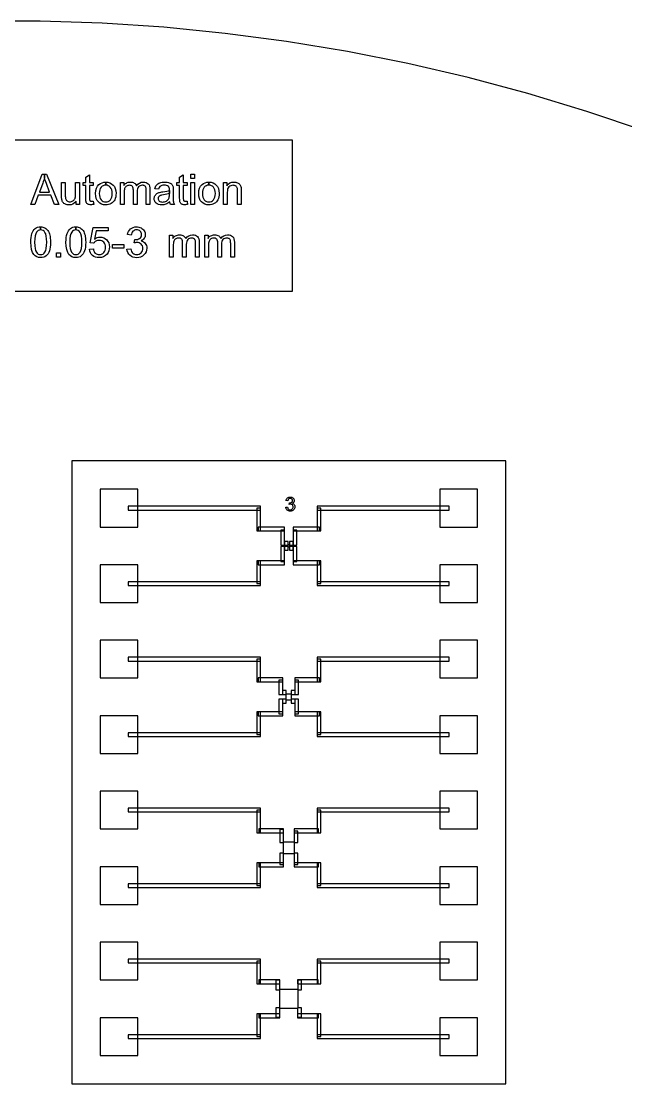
# Model space of a CAD drawing. Extents: x -50500 to 50500, y -50600 to 50400.
# Drawn here: x 314 to 16325, y 21750 to 49900 of the extents above; entities that cross this region are included whole.
import ezdxf

# ---------------------------------------------------------------- set-up
doc = ezdxf.new("R2010")
doc.units = 0
for name, color, linetype in [('Alignment_Marks', 4, 'CONTINUOUS'), ('Channels', 5, 'CONTINUOUS'), ('Contacts', 6, 'CONTINUOUS'), ('Sample_Outlines', 3, 'CONTINUOUS'), ('Wafer_Outline', 2, 'CONTINUOUS')]:
    doc.layers.add(name, color=color, linetype=linetype)

# ---------------------------------------------------------------- blocks, each defined once
blk = doc.blocks.new('WAFER')
at = {"layer": 'Wafer_Outline', "linetype": 'CONTINUOUS'}
blk.add_lwpolyline([(16846.748, 47083.506), (15297.199, 47609.507), (13731.269, 48084.527), (12150.636, 48508.056), (10556.991, 48879.642), (8952.041, 49198.886), (7337.506, 49465.447), (5715.113, 49679.039), (4086.601, 49839.434), (2453.712, 49946.459), (818.196, 50000), (-818.196, 50000), (-2453.712, 49946.459), (-4086.601, 49839.434), (-5715.113, 49679.039), (-7337.506, 49465.447), (-8952.041, 49198.886), (-10556.991, 48879.642), (-12150.636, 48508.056), (-13731.269, 48084.527), (-15297.199, 47609.507), (-16846.748, 47083.506)], dxfattribs=at)

msp = doc.modelspace()

# ---------------------------------------------------------------- linework, layer by layer
at = {"layer": 'Alignment_Marks', "linetype": 'CONTINUOUS'}
for points in [[(926, 45762.85), (926, 45846.85), (985.2, 45846.85), (1313.2, 45046.85), (1192.4, 45046.85), (1098.8, 45289.25), (764.4, 45289.25), (676.4, 45046.85), (564.4, 45046.85), (871.6, 45846.85), (926, 45846.85), (926, 45762.85), (917.2, 45724.45), (907.6, 45686.05), (896.4, 45647.65), (882.8, 45610.05), (794.8, 45375.65), (1066, 45375.65), (982.8, 45597.25), (964.4, 45645.25), (949.2, 45688.45), (936.4, 45727.65), (926, 45762.85)], [(1764.4, 45046.85), (1764.4, 45131.65), (1727.6, 45089.25), (1684.4, 45058.05), (1635.6, 45039.65), (1581.2, 45034.05), (1555.6, 45034.85), (1531.6, 45038.85), (1506.8, 45044.45), (1485.2, 45053.25), (1464.4, 45063.65), (1446, 45074.85), (1430.8, 45088.45), (1418.8, 45102.85), (1408.4, 45118.05), (1400.4, 45135.65), (1394, 45154.85), (1388.4, 45175.65), (1386, 45191.65), (1383.6, 45212.45), (1382.8, 45238.05), (1382.8, 45267.65), (1382.8, 45626.05), (1481.2, 45626.05), (1481.2, 45305.25), (1481.2, 45269.25), (1482, 45240.45), (1484.4, 45218.05), (1486.8, 45201.25), (1492.4, 45182.85), (1501.2, 45166.05), (1512.4, 45152.45), (1526, 45140.45), (1542, 45130.05), (1559.6, 45123.65), (1579.6, 45119.65), (1600.4, 45118.05), (1622, 45119.65), (1642.8, 45123.65), (1663.6, 45130.85), (1683.6, 45140.45), (1701.2, 45152.45), (1716.4, 45167.65), (1728.4, 45183.65), (1738, 45202.05), (1745.2, 45224.45), (1750, 45250.05), (1753.2, 45281.25), (1754, 45315.65), (1754, 45626.05), (1852.4, 45626.05), (1852.4, 45046.85), (1764.4, 45046.85)], [(2221.2, 45134.85), (2234.8, 45047.65), (2214.8, 45044.45), (2195.6, 45041.25), (2178, 45039.65), (2161.2, 45038.85), (2135.6, 45039.65), (2113.2, 45042.85), (2094, 45048.45), (2078, 45056.45), (2064.4, 45065.25), (2053.2, 45074.85), (2043.6, 45086.85), (2036.4, 45100.45), (2030.8, 45118.05), (2027.6, 45142.85), (2025.2, 45175.65), (2024.4, 45216.45), (2024.4, 45550.05), (1952.4, 45550.05), (1952.4, 45626.05), (2024.4, 45626.05), (2024.4, 45770.05), (2122, 45828.45), (2122, 45626.05), (2221.2, 45626.05), (2221.2, 45550.05), (2122, 45550.05), (2122, 45210.85), (2122, 45191.65), (2123.6, 45176.45), (2125.2, 45164.45), (2126.8, 45157.25), (2130, 45150.85), (2134, 45146.05), (2138.8, 45142.05), (2144.4, 45138.05), (2150.8, 45134.85), (2158, 45132.45), (2167.6, 45130.85), (2178, 45130.85), (2186.8, 45130.85), (2196.4, 45131.65), (2207.6, 45132.45), (2221.2, 45134.85)], [(2552.4, 45558.05), (2552.4, 45639.65), (2609.2, 45634.85), (2661.2, 45619.65), (2706.8, 45595.65), (2747.6, 45561.25), (2780.4, 45518.05), (2804.4, 45467.65), (2818.8, 45410.05), (2823.6, 45344.45), (2821.2, 45291.65), (2814.8, 45244.45), (2804.4, 45203.65), (2789.2, 45168.45), (2770.8, 45138.05), (2748.4, 45111.65), (2722, 45088.45), (2691.6, 45069.25), (2658.8, 45053.25), (2624.4, 45042.85), (2589.2, 45035.65), (2552.4, 45034.05), (2494, 45038.05), (2442, 45053.25), (2395.6, 45077.25), (2355.6, 45111.65), (2322.8, 45154.85), (2298.8, 45206.85), (2285.2, 45267.65), (2280.4, 45336.45), (2286, 45411.65), (2302.8, 45476.45), (2330.8, 45530.85), (2370, 45574.85), (2409.2, 45602.85), (2453.2, 45622.85), (2500.4, 45634.85), (2552.4, 45639.65), (2552.4, 45558.05), (2516.4, 45554.05), (2484.4, 45543.65), (2455.6, 45526.85), (2430, 45502.85), (2408.4, 45471.65), (2393.2, 45434.05), (2384.4, 45388.45), (2381.2, 45336.45), (2384.4, 45284.45), (2393.2, 45238.85), (2408.4, 45200.45), (2430, 45169.25), (2455.6, 45145.25), (2484.4, 45128.45), (2516.4, 45118.05), (2552.4, 45114.85), (2586.8, 45118.05), (2618.8, 45128.45), (2647.6, 45145.25), (2674, 45170.05), (2694.8, 45201.25), (2710, 45239.65), (2718.8, 45286.05), (2722.8, 45339.65), (2718.8, 45390.05), (2710, 45434.05), (2694.8, 45471.65), (2673.2, 45502.85), (2646.8, 45526.85), (2618.8, 45543.65), (2586.8, 45554.05), (2552.4, 45558.05)], [(2938.8, 45046.85), (2938.8, 45626.05), (3026.8, 45626.05), (3026.8, 45545.25), (3041.2, 45565.25), (3058, 45583.65), (3077.2, 45598.85), (3098.8, 45613.25), (3122, 45624.45), (3146.8, 45633.25), (3174, 45638.05), (3202, 45639.65), (3232.4, 45637.25), (3260.4, 45632.45), (3285.2, 45624.45), (3307.6, 45612.45), (3326.8, 45598.05), (3342, 45580.45), (3355.6, 45560.45), (3366, 45538.05), (3402.8, 45582.05), (3445.2, 45614.05), (3491.6, 45633.25), (3545.2, 45639.65), (3585.2, 45636.45), (3620.4, 45627.65), (3651.6, 45612.45), (3677.2, 45591.65), (3698, 45564.45), (3711.6, 45530.85), (3720.4, 45490.85), (3723.6, 45444.45), (3723.6, 45046.85), (3626, 45046.85), (3626, 45411.65), (3625.2, 45438.85), (3623.6, 45462.05), (3620.4, 45481.25), (3616.4, 45496.45), (3610, 45508.45), (3602.8, 45519.65), (3593.2, 45530.05), (3582, 45538.85), (3569.2, 45545.25), (3554.8, 45550.05), (3539.6, 45553.25), (3522.8, 45554.05), (3493.2, 45551.65), (3466.8, 45543.65), (3442.8, 45530.85), (3421.2, 45513.25), (3403.6, 45490.05), (3390.8, 45460.45), (3383.6, 45425.25), (3381.2, 45383.65), (3381.2, 45046.85), (3282.8, 45046.85), (3282.8, 45423.65), (3281.2, 45454.05), (3277.2, 45480.45), (3269.2, 45502.85), (3258.8, 45521.25), (3244.4, 45535.65), (3227.6, 45546.05), (3205.2, 45552.45), (3180.4, 45554.05), (3159.6, 45552.45), (3139.6, 45549.25), (3121.2, 45542.05), (3103.6, 45532.45), (3086.8, 45519.65), (3073.2, 45505.25), (3061.2, 45488.45), (3052.4, 45468.45), (3045.2, 45445.25), (3040.4, 45417.25), (3037.2, 45384.45), (3036.4, 45347.65), (3036.4, 45046.85), (2938.8, 45046.85)], [(4044.4, 45634.05), (4078, 45638.05), (4114.8, 45639.65), (4149.2, 45638.05), (4182, 45634.85), (4210, 45630.05), (4234.8, 45622.05), (4256.4, 45612.45), (4274.8, 45602.05), (4290.8, 45590.05), (4303.6, 45578.05), (4313.2, 45563.65), (4322, 45547.65), (4328.4, 45530.05), (4334, 45510.85), (4335.6, 45495.65), (4337.2, 45475.65), (4338, 45450.85), (4338.8, 45420.45), (4338.8, 45227.65), (4339.6, 45178.05), (4342, 45140.45), (4345.2, 45116.45), (4348.4, 45098.05), (4354, 45080.45), (4361.2, 45062.85), (4370, 45046.85), (4267.6, 45046.85), (4260.4, 45062.85), (4254.8, 45079.65), (4250.8, 45098.05), (4247.6, 45118.05), (4220.4, 45096.45), (4194, 45078.85), (4167.6, 45063.65), (4142, 45053.25), (4116.4, 45044.45), (4090, 45038.05), (4062.8, 45034.85), (4034, 45034.05), (3989.2, 45036.45), (3950, 45045.25), (3915.6, 45059.65), (3887.6, 45080.45), (3864.4, 45104.45), (3848.4, 45133.25), (3838.8, 45164.45), (3836.4, 45199.65), (3837.2, 45220.45), (3840.4, 45239.65), (3846.8, 45258.85), (3855.6, 45277.25), (3866, 45293.25), (3878, 45308.45), (3890.8, 45322.05), (3906, 45334.05), (3922, 45343.65), (3939.6, 45352.45), (3957.2, 45359.65), (3977.2, 45366.05), (4013.2, 45373.25), (4036.4, 45377.25), (4064.4, 45380.45), (4119.6, 45387.65), (4167.6, 45396.45), (4207.6, 45404.45), (4239.6, 45414.85), (4239.6, 45338.05), (4209.2, 45326.85), (4172.4, 45317.25), (4128.4, 45308.45), (4078.8, 45300.45), (4027.6, 45291.65), (4008.4, 45286.05), (3993.2, 45281.25), (3981.2, 45274.05), (3970.8, 45267.65), (3962, 45258.85), (3954.8, 45248.45), (3948.4, 45238.05), (3944.4, 45226.05), (3941.2, 45214.05), (3941.2, 45202.05), (3942.8, 45183.65), (3948.4, 45166.05), (3957.2, 45150.85), (3970.8, 45137.25), (3986.8, 45125.25), (4006.8, 45117.25), (4030.8, 45112.45), (4058, 45110.85), (4085.2, 45111.65), (4111.6, 45116.45), (4135.6, 45124.45), (4158.8, 45135.65), (4178.8, 45149.25), (4197.2, 45164.45), (4211.6, 45182.85), (4223.6, 45203.65), (4230, 45222.05), (4234.8, 45244.45), (4238.8, 45270.85), (4239.6, 45302.05), (4239.6, 45338.05), (4239.6, 45414.85), (4239.6, 45436.45), (4240.4, 45440.45), (4238, 45467.65), (4233.2, 45490.85), (4224.4, 45510.05), (4212.4, 45525.25), (4190.8, 45538.85), (4165.2, 45549.25), (4134.8, 45555.65), (4100.4, 45558.05), (4067.6, 45556.45), (4039.6, 45551.65), (4016.4, 45543.65), (3998, 45533.25), (3982, 45518.85), (3969.2, 45499.65), (3958, 45476.45), (3949.2, 45447.65), (3853.2, 45461.25), (3860.4, 45490.05), (3870, 45516.45), (3882, 45539.65), (3896.4, 45560.45), (3912.4, 45578.05), (3933.2, 45593.25), (3956.4, 45607.65), (3982.8, 45618.85), (4012.4, 45627.65), (4044.4, 45634.05)], [(4705.2, 45134.85), (4719.6, 45047.65), (4699.6, 45044.45), (4680.4, 45041.25), (4662.8, 45039.65), (4645.2, 45038.85), (4619.6, 45039.65), (4598, 45042.85), (4578.8, 45048.45), (4562.8, 45056.45), (4549.2, 45065.25), (4537.2, 45074.85), (4528.4, 45086.85), (4521.2, 45100.45), (4515.6, 45118.05), (4511.6, 45142.85), (4510, 45175.65), (4509.2, 45216.45), (4509.2, 45550.05), (4437.2, 45550.05), (4437.2, 45626.05), (4509.2, 45626.05), (4509.2, 45770.05), (4606.8, 45828.45), (4606.8, 45626.05), (4705.2, 45626.05), (4705.2, 45550.05), (4606.8, 45550.05), (4606.8, 45210.85), (4606.8, 45191.65), (4607.6, 45176.45), (4609.2, 45164.45), (4611.6, 45157.25), (4614.8, 45150.85), (4618, 45146.05), (4622.8, 45142.05), (4628.4, 45138.05), (4634.8, 45134.85), (4642.8, 45132.45), (4652.4, 45130.85), (4662.8, 45130.85), (4670.8, 45130.85), (4681.2, 45131.65), (4692.4, 45132.45), (4705.2, 45134.85)], [(4802, 45734.05), (4802, 45846.85), (4900.4, 45846.85), (4900.4, 45734.05), (4802, 45734.05)], [(4802, 45046.85), (4802, 45626.05), (4900.4, 45626.05), (4900.4, 45046.85), (4802, 45046.85)], [(5285.2, 45558.05), (5285.2, 45639.65), (5342, 45634.85), (5394, 45619.65), (5439.6, 45595.65), (5480.4, 45561.25), (5513.2, 45518.05), (5537.2, 45467.65), (5551.6, 45410.05), (5556.4, 45344.45), (5554, 45291.65), (5547.6, 45244.45), (5537.2, 45203.65), (5522.8, 45168.45), (5503.6, 45138.05), (5481.2, 45111.65), (5454.8, 45088.45), (5424.4, 45069.25), (5392.4, 45053.25), (5358, 45042.85), (5322, 45035.65), (5285.2, 45034.05), (5226.8, 45038.05), (5174.8, 45053.25), (5128.4, 45077.25), (5088.4, 45111.65), (5055.6, 45154.85), (5031.6, 45206.85), (5018, 45267.65), (5013.2, 45336.45), (5018.8, 45411.65), (5035.6, 45476.45), (5063.6, 45530.85), (5102.8, 45574.85), (5142, 45602.85), (5186, 45622.85), (5233.2, 45634.85), (5285.2, 45639.65), (5285.2, 45558.05), (5250, 45554.05), (5217.2, 45543.65), (5188.4, 45526.85), (5162.8, 45502.85), (5141.2, 45471.65), (5126, 45434.05), (5117.2, 45388.45), (5114, 45336.45), (5117.2, 45284.45), (5126, 45238.85), (5141.2, 45200.45), (5162.8, 45169.25), (5188.4, 45145.25), (5217.2, 45128.45), (5250, 45118.05), (5285.2, 45114.85), (5320.4, 45118.05), (5351.6, 45128.45), (5380.4, 45145.25), (5406.8, 45170.05), (5427.6, 45201.25), (5442.8, 45239.65), (5452.4, 45286.05), (5455.6, 45339.65), (5452.4, 45390.05), (5442.8, 45434.05), (5427.6, 45471.65), (5406, 45502.85), (5380.4, 45526.85), (5351.6, 45543.65), (5319.6, 45554.05), (5285.2, 45558.05)], [(5671.6, 45046.85), (5671.6, 45626.05), (5759.6, 45626.05), (5759.6, 45543.65), (5795.6, 45585.25), (5838, 45615.65), (5887.6, 45633.25), (5944.4, 45639.65), (5970, 45638.05), (5994.8, 45634.85), (6018, 45628.45), (6040.4, 45620.45), (6060.4, 45610.05), (6078.8, 45598.85), (6094, 45585.25), (6106, 45571.65), (6116.4, 45554.85), (6125.2, 45537.25), (6131.6, 45518.85), (6137.2, 45498.85), (6138.8, 45482.05), (6140.4, 45461.25), (6142, 45434.05), (6142, 45402.85), (6142, 45046.85), (6044.4, 45046.85), (6044.4, 45399.65), (6042.8, 45426.85), (6041.2, 45451.65), (6038, 45471.65), (6032.4, 45489.25), (6026, 45502.85), (6016.4, 45515.65), (6005.2, 45526.85), (5991.6, 45536.45), (5976.4, 45543.65), (5960.4, 45549.25), (5942, 45552.45), (5923.6, 45554.05), (5893.2, 45551.65), (5864.4, 45543.65), (5838.8, 45531.65), (5814.8, 45514.85), (5794.8, 45490.05), (5780.4, 45456.45), (5772.4, 45414.05), (5770, 45363.65), (5770, 45046.85), (5671.6, 45046.85)], [(826.8, 44453.2), (827.6, 44453.2), (858.8, 44451.6), (887.6, 44446.8), (915.6, 44438.8), (941.2, 44426.8), (963.6, 44412.4), (985.2, 44395.6), (1004.4, 44375.6), (1021.2, 44352.4), (1035.6, 44326.8), (1049.2, 44298), (1060.4, 44266.8), (1070.8, 44233.2), (1078.8, 44194.8), (1083.6, 44150.8), (1086.8, 44100.4), (1088.4, 44044.4), (1086.8, 43977.2), (1081.2, 43917.2), (1072.4, 43863.6), (1059.6, 43817.2), (1043.6, 43776.4), (1023.6, 43740.4), (999.6, 43709.2), (973.2, 43683.6), (942.8, 43662.8), (908.4, 43647.6), (870, 43638.8), (827.6, 43636.4), (773.2, 43641.2), (724.4, 43657.2), (682, 43682.8), (646, 43719.6), (611.6, 43776.4), (586.8, 43850), (572.4, 43939.6), (566.8, 44044.4), (568.4, 44111.6), (574, 44172.4), (582.8, 44226), (596.4, 44272.4), (612.4, 44313.2), (632.4, 44349.2), (655.6, 44380.4), (682.8, 44406), (713.2, 44426.8), (747.6, 44441.2), (786, 44450), (826.8, 44453.2), (826.8, 44371.6), (794.8, 44368.4), (766, 44357.2), (740.4, 44339.6), (718.8, 44314.8), (696.4, 44270), (680.4, 44210.8), (670.8, 44134.8), (668.4, 44044.4), (670.8, 43954), (679.6, 43880.4), (694, 43822.8), (714, 43782), (738, 43753.2), (765.2, 43733.2), (795.6, 43721.2), (827.6, 43717.2), (860.4, 43721.2), (890, 43733.2), (917.2, 43754), (941.2, 43782.8), (962, 43823.6), (975.6, 43881.2), (984.4, 43954.8), (987.6, 44044.4), (984.4, 44134.8), (975.6, 44208.4), (962, 44266), (941.2, 44306.8), (917.2, 44335.6), (890, 44355.6), (859.6, 44367.6), (826.8, 44371.6), (826.8, 44453.2)], [(1758.8, 44453.2), (1760.4, 44453.2), (1790.8, 44451.6), (1820.4, 44446.8), (1847.6, 44438.8), (1873.2, 44426.8), (1895.6, 44412.4), (1917.2, 44395.6), (1936.4, 44375.6), (1953.2, 44352.4), (1967.6, 44326.8), (1981.2, 44298), (1992.4, 44266.8), (2002.8, 44233.2), (2010.8, 44194.8), (2015.6, 44150.8), (2019.6, 44100.4), (2021.2, 44044.4), (2018.8, 43977.2), (2013.2, 43917.2), (2004.4, 43863.6), (1991.6, 43817.2), (1975.6, 43776.4), (1955.6, 43740.4), (1931.6, 43709.2), (1905.2, 43683.6), (1874.8, 43662.8), (1840.4, 43647.6), (1802, 43638.8), (1760.4, 43636.4), (1705.2, 43641.2), (1656.4, 43657.2), (1614, 43682.8), (1578, 43719.6), (1543.6, 43776.4), (1518.8, 43850), (1504.4, 43939.6), (1498.8, 44044.4), (1501.2, 44111.6), (1506, 44172.4), (1514.8, 44226), (1528.4, 44272.4), (1544.4, 44313.2), (1564.4, 44349.2), (1587.6, 44380.4), (1614.8, 44406), (1645.2, 44426.8), (1679.6, 44441.2), (1718, 44450), (1758.8, 44453.2), (1758.8, 44371.6), (1726.8, 44368.4), (1698, 44357.2), (1672.4, 44339.6), (1650.8, 44314.8), (1628.4, 44270), (1612.4, 44210.8), (1602.8, 44134.8), (1600.4, 44044.4), (1602.8, 43954), (1611.6, 43880.4), (1626, 43822.8), (1646, 43782), (1670, 43753.2), (1697.2, 43733.2), (1727.6, 43721.2), (1760.4, 43717.2), (1792.4, 43721.2), (1822, 43733.2), (1849.2, 43754), (1873.2, 43782.8), (1894, 43823.6), (1907.6, 43881.2), (1916.4, 43954.8), (1919.6, 44044.4), (1916.4, 44134.8), (1907.6, 44208.4), (1894, 44266), (1873.2, 44306.8), (1849.2, 44335.6), (1822, 44355.6), (1791.6, 44367.6), (1758.8, 44371.6), (1758.8, 44453.2)], [(2120.4, 43859.6), (2223.6, 43868.4), (2230.8, 43833.2), (2242.8, 43802), (2258, 43776.4), (2276.4, 43754.8), (2298.8, 43738), (2322.8, 43726), (2349.2, 43719.6), (2378, 43717.2), (2411.6, 43720.4), (2443.6, 43730), (2471.6, 43746.8), (2498, 43770.8), (2518.8, 43799.6), (2534, 43833.2), (2543.6, 43870.8), (2546.8, 43912.4), (2543.6, 43951.6), (2534.8, 43987.6), (2520.4, 44018), (2499.6, 44045.2), (2474, 44066), (2445.2, 44081.2), (2412.4, 44090), (2376.4, 44094), (2352.4, 44092.4), (2330.8, 44088.4), (2310, 44081.2), (2290.8, 44071.6), (2271.6, 44060.4), (2256.4, 44047.6), (2242, 44032.4), (2230.8, 44016.4), (2138, 44028.4), (2215.6, 44438.8), (2613.2, 44438.8), (2613.2, 44345.2), (2294, 44345.2), (2250.8, 44130), (2286.8, 44152.4), (2325.2, 44167.6), (2362.8, 44177.2), (2402, 44180.4), (2452.4, 44175.6), (2498.8, 44162), (2541.2, 44139.6), (2578.8, 44107.6), (2610, 44068.4), (2633.2, 44025.2), (2646, 43975.6), (2650.8, 43921.2), (2646.8, 43868.4), (2635.6, 43819.6), (2614.8, 43774.8), (2587.6, 43733.2), (2546, 43690.8), (2496.4, 43660.4), (2440.4, 43642), (2378, 43636.4), (2325.2, 43640.4), (2278.8, 43651.6), (2236.4, 43670.8), (2199.6, 43697.2), (2168.4, 43730), (2145.2, 43768.4), (2129.2, 43811.6), (2120.4, 43859.6)], [(3114.8, 43861.2), (3213.2, 43874), (3222.8, 43834.8), (3235.6, 43802), (3251.6, 43774.8), (3270.8, 43754), (3291.6, 43737.2), (3315.6, 43726), (3341.2, 43719.6), (3370, 43717.2), (3402.8, 43719.6), (3434, 43729.2), (3461.2, 43743.6), (3486.8, 43765.2), (3507.6, 43790), (3522.8, 43818.8), (3531.6, 43850), (3534.8, 43884.4), (3531.6, 43916.4), (3522.8, 43946), (3509.2, 43971.6), (3490.8, 43995.6), (3466.8, 44014.8), (3440.4, 44028.4), (3410, 44036.4), (3378, 44039.6), (3362.8, 44038.8), (3346, 44037.2), (3328.4, 44033.2), (3308.4, 44028.4), (3319.6, 44114.8), (3323.6, 44114), (3328.4, 44114), (3332.4, 44114), (3335.6, 44114), (3366, 44115.6), (3394.8, 44122), (3422, 44131.6), (3448.4, 44146.8), (3470, 44165.2), (3486, 44188.4), (3495.6, 44215.6), (3498.8, 44247.6), (3495.6, 44273.2), (3489.2, 44296.4), (3478, 44318), (3462, 44337.2), (3442.8, 44352.4), (3420.4, 44363.6), (3394.8, 44370), (3367.6, 44372.4), (3339.6, 44370), (3314.8, 44363.6), (3292.4, 44351.6), (3272.4, 44336.4), (3254.8, 44315.6), (3240.4, 44291.6), (3230, 44262), (3222.8, 44228.4), (3125.2, 44246), (3136.4, 44292.4), (3154, 44333.2), (3177.2, 44368.4), (3206.8, 44398.8), (3240.4, 44422), (3278, 44439.6), (3319.6, 44449.2), (3365.2, 44453.2), (3397.2, 44450.8), (3428.4, 44446), (3458, 44437.2), (3486, 44425.2), (3511.6, 44410), (3534.8, 44391.6), (3554, 44371.6), (3570, 44348.4), (3582.8, 44323.6), (3591.6, 44298), (3597.2, 44272.4), (3599.6, 44245.2), (3597.2, 44219.6), (3592.4, 44195.6), (3583.6, 44172.4), (3571.6, 44150.8), (3555.6, 44130.8), (3537.2, 44112.4), (3514.8, 44097.2), (3489.2, 44083.6), (3522.8, 44072.4), (3552.4, 44058), (3578, 44038.8), (3599.6, 44014.8), (3616.4, 43987.6), (3629.2, 43957.2), (3636.4, 43923.6), (3638.8, 43886), (3634, 43835.6), (3619.6, 43789.2), (3595.6, 43746.8), (3562.8, 43708.4), (3521.2, 43676.4), (3475.6, 43654), (3425.2, 43640.4), (3369.2, 43635.6), (3318.8, 43639.6), (3272.4, 43650.8), (3231.6, 43670.8), (3194, 43698.8), (3162.8, 43731.6), (3139.6, 43770.8), (3122.8, 43813.2), (3114.8, 43861.2)], [(4243.6, 43650), (4243.6, 44229.2), (4330.8, 44229.2), (4330.8, 44148.4), (4346, 44168.4), (4362.8, 44186.8), (4382, 44202), (4403.6, 44216.4), (4426.8, 44227.6), (4451.6, 44236.4), (4478.8, 44241.2), (4506.8, 44242.8), (4537.2, 44240.4), (4565.2, 44235.6), (4590, 44227.6), (4612.4, 44215.6), (4631.6, 44201.2), (4646.8, 44183.6), (4660.4, 44163.6), (4670.8, 44141.2), (4706.8, 44185.2), (4750, 44217.2), (4796.4, 44236.4), (4849.2, 44242.8), (4890, 44239.6), (4925.2, 44230.8), (4955.6, 44215.6), (4982, 44194.8), (5002, 44167.6), (5016.4, 44134), (5025.2, 44094), (5028.4, 44047.6), (5028.4, 43650), (4930.8, 43650), (4930.8, 44014.8), (4930, 44042), (4928.4, 44065.2), (4925.2, 44084.4), (4921.2, 44099.6), (4914.8, 44111.6), (4907.6, 44122.8), (4898, 44133.2), (4886.8, 44142), (4873.2, 44148.4), (4859.6, 44153.2), (4844.4, 44156.4), (4827.6, 44157.2), (4798, 44154.8), (4771.6, 44146.8), (4747.6, 44134), (4726, 44116.4), (4708.4, 44093.2), (4695.6, 44063.6), (4688.4, 44028.4), (4686, 43986.8), (4686, 43650), (4587.6, 43650), (4587.6, 44026.8), (4586, 44057.2), (4582, 44083.6), (4574, 44106), (4563.6, 44124.4), (4549.2, 44138.8), (4531.6, 44149.2), (4510, 44155.6), (4485.2, 44157.2), (4464.4, 44155.6), (4444.4, 44152.4), (4426, 44145.2), (4408.4, 44135.6), (4391.6, 44122.8), (4377.2, 44108.4), (4366, 44091.6), (4357.2, 44071.6), (4350, 44048.4), (4345.2, 44020.4), (4342, 43987.6), (4341.2, 43950.8), (4341.2, 43650), (4243.6, 43650)], [(5174, 43650), (5174, 44229.2), (5262, 44229.2), (5262, 44148.4), (5277.2, 44168.4), (5294, 44186.8), (5313.2, 44202), (5334.8, 44216.4), (5358, 44227.6), (5382.8, 44236.4), (5409.2, 44241.2), (5438, 44242.8), (5468.4, 44240.4), (5496.4, 44235.6), (5520.4, 44227.6), (5542.8, 44215.6), (5562, 44201.2), (5578, 44183.6), (5590.8, 44163.6), (5601.2, 44141.2), (5638, 44185.2), (5680.4, 44217.2), (5727.6, 44236.4), (5780.4, 44242.8), (5821.2, 44239.6), (5856.4, 44230.8), (5886.8, 44215.6), (5913.2, 44194.8), (5933.2, 44167.6), (5947.6, 44134), (5956.4, 44094), (5959.6, 44047.6), (5959.6, 43650), (5862, 43650), (5862, 44014.8), (5860.4, 44042), (5858.8, 44065.2), (5855.6, 44084.4), (5852.4, 44099.6), (5846, 44111.6), (5838, 44122.8), (5829.2, 44133.2), (5818, 44142), (5804.4, 44148.4), (5790, 44153.2), (5774.8, 44156.4), (5758.8, 44157.2), (5729.2, 44154.8), (5702.8, 44146.8), (5678.8, 44134), (5657.2, 44116.4), (5638.8, 44093.2), (5626.8, 44063.6), (5618.8, 44028.4), (5617.2, 43986.8), (5617.2, 43650), (5518.8, 43650), (5518.8, 44026.8), (5517.2, 44057.2), (5512.4, 44083.6), (5505.2, 44106), (5494.8, 44124.4), (5480.4, 44138.8), (5462.8, 44149.2), (5441.2, 44155.6), (5416.4, 44157.2), (5395.6, 44155.6), (5375.6, 44152.4), (5357.2, 44145.2), (5338.8, 44135.6), (5322.8, 44122.8), (5308.4, 44108.4), (5297.2, 44091.6), (5288.4, 44071.6), (5281.2, 44048.4), (5276.4, 44020.4), (5273.2, 43987.6), (5272.4, 43950.8), (5272.4, 43650), (5174, 43650)], [(2731.6, 43890), (2731.6, 43989.2), (3033.2, 43989.2), (3033.2, 43890), (2731.6, 43890)], [(1243.6, 43650), (1243.6, 43762), (1355.6, 43762), (1355.6, 43650), (1243.6, 43650)]]:
    msp.add_lwpolyline(points, close=True, dxfattribs=at)
at = {"layer": 'Channels', "linetype": 'CONTINUOUS'}
for points in [[(-7500, 42750), (7500, 42750), (7500, 46750), (-7500, 46750), (-7500, 42750)], [(7425, 36025), (7375, 36025), (7375, 35975), (7425, 35975), (7425, 36025)], [(7475, 32075), (7325, 32075), (7325, 31925), (7475, 31925), (7475, 32075)], [(7550, 28150), (7250, 28150), (7250, 27850), (7550, 27850), (7550, 28150)], [(7650, 24250), (7150, 24250), (7150, 23750), (7650, 23750), (7650, 24250)]]:
    msp.add_lwpolyline(points, close=True, dxfattribs=at)
at = {"layer": 'Contacts', "linetype": 'CONTINUOUS'}
for points in [[(2400, 36500), (3400, 36500), (3400, 37500), (2400, 37500), (2400, 36500)], [(11400, 36500), (12400, 36500), (12400, 37500), (11400, 37500), (11400, 36500)], [(11400, 36500), (12400, 36500), (12400, 37500), (11400, 37500), (11400, 36500)], [(7321.768, 37022.175), (7366.781, 37028.078), (7371.578, 37009.999), (7377.112, 36994.872), (7384.491, 36982.328), (7393.346, 36972.735), (7403.308, 36964.987), (7414.377, 36959.821), (7426.183, 36956.869), (7439.097, 36955.763), (7454.593, 36956.869), (7468.614, 36961.297), (7481.527, 36967.938), (7492.965, 36977.9), (7502.558, 36989.338), (7509.568, 37002.62), (7513.626, 37017.01), (7515.102, 37032.875), (7513.626, 37047.633), (7509.937, 37061.284), (7503.665, 37073.091), (7494.81, 37084.16), (7483.741, 37093.015), (7471.565, 37099.287), (7457.914, 37102.977), (7442.787, 37104.453), (7435.776, 37104.084), (7428.397, 37103.346), (7419.911, 37101.501), (7411.056, 37099.287), (7415.853, 37139.135), (7418.066, 37138.766), (7419.911, 37138.766), (7421.756, 37138.766), (7423.232, 37138.766), (7437.252, 37139.503), (7450.904, 37142.455), (7463.448, 37146.883), (7475.255, 37153.893), (7485.586, 37162.379), (7492.965, 37173.079), (7497.023, 37185.623), (7498.499, 37200.381), (7497.392, 37212.188), (7494.441, 37222.888), (7488.906, 37232.85), (7481.527, 37241.705), (7472.672, 37248.715), (7462.341, 37253.88), (7450.904, 37256.832), (7437.99, 37257.939), (7425.446, 37256.832), (7413.639, 37253.88), (7403.308, 37248.346), (7394.084, 37241.336), (7385.967, 37231.743), (7379.695, 37220.674), (7374.898, 37207.023), (7371.578, 37191.526), (7326.196, 37199.644), (7331.361, 37221.043), (7339.847, 37239.86), (7350.178, 37256.094), (7363.83, 37270.114), (7379.695, 37280.814), (7397.036, 37288.931), (7415.853, 37293.359), (7437.252, 37295.204), (7451.642, 37294.097), (7466.031, 37291.883), (7479.682, 37287.824), (7492.965, 37282.29), (7504.771, 37275.28), (7515.102, 37266.794), (7523.957, 37257.57), (7531.705, 37246.87), (7537.24, 37235.432), (7541.667, 37223.626), (7544.25, 37211.819), (7544.988, 37199.275), (7544.25, 37187.468), (7542.036, 37176.399), (7537.978, 37165.699), (7532.443, 37155.738), (7525.064, 37146.514), (7516.209, 37138.028), (7505.878, 37131.017), (7494.441, 37124.745), (7509.568, 37119.58), (7523.219, 37112.939), (7535.026, 37104.084), (7544.988, 37093.015), (7553.105, 37080.47), (7558.639, 37066.45), (7561.96, 37050.954), (7563.436, 37033.613), (7560.853, 37010.368), (7554.581, 36988.969), (7543.512, 36969.414), (7528.016, 36951.704), (7509.199, 36936.946), (7488.168, 36926.615), (7464.555, 36920.343), (7439.097, 36918.129), (7415.484, 36919.974), (7394.453, 36925.139), (7375.267, 36934.363), (7358.295, 36947.277), (7343.906, 36962.404), (7332.837, 36980.483), (7325.458, 37000.038), (7321.768, 37022.175)], [(3150, 36950), (6650, 36950), (6650, 37050), (3150, 37050), (3150, 36950)], [(6550, 36400), (6650, 36400), (6650, 37000), (6550, 37000), (6550, 36400)], [(8150, 36950), (11650, 36950), (11650, 37050), (8150, 37050), (8150, 36950)], [(8150, 36400), (8250, 36400), (8250, 37000), (8150, 37000), (8150, 36400)], [(6585, 36400), (7285, 36400), (7285, 36500), (6585, 36500), (6585, 36400)], [(7185, 36015), (7285, 36015), (7285, 36415), (7185, 36415), (7185, 36015)], [(7515, 36400), (8215, 36400), (8215, 36500), (7515, 36500), (7515, 36400)], [(7515, 36015), (7615, 36015), (7615, 36415), (7515, 36415), (7515, 36015)], [(7285, 36015), (7385, 36015), (7385, 36115), (7285, 36115), (7285, 36015)], [(7415, 36015), (7515, 36015), (7515, 36115), (7415, 36115), (7415, 36015)], [(7185, 35585), (7285, 35585), (7285, 35985), (7185, 35985), (7185, 35585)], [(7285, 35885), (7385, 35885), (7385, 35985), (7285, 35985), (7285, 35885)], [(7415, 35885), (7515, 35885), (7515, 35985), (7415, 35985), (7415, 35885)], [(7515, 35585), (7615, 35585), (7615, 35985), (7515, 35985), (7515, 35585)], [(2400, 34500), (3400, 34500), (3400, 35500), (2400, 35500), (2400, 34500)], [(6550, 35000), (6650, 35000), (6650, 35600), (6550, 35600), (6550, 35000)], [(6585, 35500), (7285, 35500), (7285, 35600), (6585, 35600), (6585, 35500)], [(7515, 35500), (8215, 35500), (8215, 35600), (7515, 35600), (7515, 35500)], [(8150, 35000), (8250, 35000), (8250, 35600), (8150, 35600), (8150, 35000)], [(11400, 34500), (12400, 34500), (12400, 35500), (11400, 35500), (11400, 34500)], [(11400, 34500), (12400, 34500), (12400, 35500), (11400, 35500), (11400, 34500)], [(3150, 34950), (6650, 34950), (6650, 35050), (3150, 35050), (3150, 34950)], [(8150, 34950), (11650, 34950), (11650, 35050), (8150, 35050), (8150, 34950)], [(2400, 32500), (3400, 32500), (3400, 33500), (2400, 33500), (2400, 32500)], [(11400, 32500), (12400, 32500), (12400, 33500), (11400, 33500), (11400, 32500)], [(11400, 32500), (12400, 32500), (12400, 33500), (11400, 33500), (11400, 32500)], [(3150, 32950), (6650, 32950), (6650, 33050), (3150, 33050), (3150, 32950)], [(6550, 32400), (6650, 32400), (6650, 33000), (6550, 33000), (6550, 32400)], [(8150, 32950), (11650, 32950), (11650, 33050), (8150, 33050), (8150, 32950)], [(8150, 32400), (8250, 32400), (8250, 33000), (8150, 33000), (8150, 32400)], [(6590, 32400), (7240, 32400), (7240, 32500), (6590, 32500), (6590, 32400)], [(7140, 32065), (7240, 32065), (7240, 32445), (7140, 32445), (7140, 32065)], [(7560, 32400), (8210, 32400), (8210, 32500), (7560, 32500), (7560, 32400)], [(7560, 32065), (7660, 32065), (7660, 32445), (7560, 32445), (7560, 32065)], [(7235, 32065), (7335, 32065), (7335, 32165), (7235, 32165), (7235, 32065)], [(7465, 32065), (7565, 32065), (7565, 32165), (7465, 32165), (7465, 32065)], [(7140, 31555), (7240, 31555), (7240, 31935), (7140, 31935), (7140, 31555)], [(7235, 31835), (7335, 31835), (7335, 31935), (7235, 31935), (7235, 31835)], [(7465, 31835), (7565, 31835), (7565, 31935), (7465, 31935), (7465, 31835)], [(7560, 31555), (7660, 31555), (7660, 31935), (7560, 31935), (7560, 31555)], [(6550, 31000), (6650, 31000), (6650, 31600), (6550, 31600), (6550, 31000)], [(6590, 31500), (7240, 31500), (7240, 31600), (6590, 31600), (6590, 31500)], [(7560, 31500), (8210, 31500), (8210, 31600), (7560, 31600), (7560, 31500)], [(8150, 31000), (8250, 31000), (8250, 31600), (8150, 31600), (8150, 31000)], [(2400, 30500), (3400, 30500), (3400, 31500), (2400, 31500), (2400, 30500)], [(11400, 30500), (12400, 30500), (12400, 31500), (11400, 31500), (11400, 30500)], [(11400, 30500), (12400, 30500), (12400, 31500), (11400, 31500), (11400, 30500)], [(3150, 30950), (6650, 30950), (6650, 31050), (3150, 31050), (3150, 30950)], [(8150, 30950), (11650, 30950), (11650, 31050), (8150, 31050), (8150, 30950)], [(2400, 28500), (3400, 28500), (3400, 29500), (2400, 29500), (2400, 28500)], [(11400, 28500), (12400, 28500), (12400, 29500), (11400, 29500), (11400, 28500)], [(11400, 28500), (12400, 28500), (12400, 29500), (11400, 29500), (11400, 28500)], [(3150, 28950), (6650, 28950), (6650, 29050), (3150, 29050), (3150, 28950)], [(6550, 28400), (6650, 28400), (6650, 29000), (6550, 29000), (6550, 28400)], [(8150, 28950), (11650, 28950), (11650, 29050), (8150, 29050), (8150, 28950)], [(8150, 28400), (8250, 28400), (8250, 29000), (8150, 29000), (8150, 28400)], [(6610, 28400), (7260, 28400), (7260, 28500), (6610, 28500), (6610, 28400)], [(7160, 28140), (7260, 28140), (7260, 28490), (7160, 28490), (7160, 28140)], [(7540, 28400), (8190, 28400), (8190, 28500), (7540, 28500), (7540, 28400)], [(7540, 28140), (7640, 28140), (7640, 28440), (7540, 28440), (7540, 28140)], [(6550, 27000), (6650, 27000), (6650, 27600), (6550, 27600), (6550, 27000)], [(6610, 27500), (7260, 27500), (7260, 27600), (6610, 27600), (6610, 27500)], [(7160, 27560), (7260, 27560), (7260, 27860), (7160, 27860), (7160, 27560)], [(7540, 27560), (7640, 27560), (7640, 27860), (7540, 27860), (7540, 27560)], [(7540, 27500), (8190, 27500), (8190, 27600), (7540, 27600), (7540, 27500)], [(8150, 27000), (8250, 27000), (8250, 27600), (8150, 27600), (8150, 27000)], [(2400, 26500), (3400, 26500), (3400, 27500), (2400, 27500), (2400, 26500)], [(11400, 26500), (12400, 26500), (12400, 27500), (11400, 27500), (11400, 26500)], [(11400, 26500), (12400, 26500), (12400, 27500), (11400, 27500), (11400, 26500)], [(3150, 26950), (6650, 26950), (6650, 27050), (3150, 27050), (3150, 26950)], [(8150, 26950), (11650, 26950), (11650, 27050), (8150, 27050), (8150, 26950)], [(2400, 24500), (3400, 24500), (3400, 25500), (2400, 25500), (2400, 24500)], [(11400, 24500), (12400, 24500), (12400, 25500), (11400, 25500), (11400, 24500)], [(11400, 24500), (12400, 24500), (12400, 25500), (11400, 25500), (11400, 24500)], [(3150, 24950), (6650, 24950), (6650, 25050), (3150, 25050), (3150, 24950)], [(6550, 24400), (6650, 24400), (6650, 25000), (6550, 25000), (6550, 24400)], [(8150, 24950), (11650, 24950), (11650, 25050), (8150, 25050), (8150, 24950)], [(8150, 24400), (8250, 24400), (8250, 25000), (8150, 25000), (8150, 24400)], [(6610, 24400), (7160, 24400), (7160, 24500), (6610, 24500), (6610, 24400)], [(7630, 24400), (8180, 24400), (8180, 24500), (7630, 24500), (7630, 24400)], [(7060, 24240), (7160, 24240), (7160, 24490), (7060, 24490), (7060, 24240)], [(7640, 24240), (7740, 24240), (7740, 24490), (7640, 24490), (7640, 24240)], [(7060, 23510), (7160, 23510), (7160, 23760), (7060, 23760), (7060, 23510)], [(7635, 23515), (7735, 23515), (7735, 23765), (7635, 23765), (7635, 23515)], [(2400, 22500), (3400, 22500), (3400, 23500), (2400, 23500), (2400, 22500)], [(6550, 23000), (6650, 23000), (6650, 23600), (6550, 23600), (6550, 23000)], [(6610, 23500), (7160, 23500), (7160, 23600), (6610, 23600), (6610, 23500)], [(7635, 23500), (8185, 23500), (8185, 23600), (7635, 23600), (7635, 23500)], [(8150, 23000), (8250, 23000), (8250, 23600), (8150, 23600), (8150, 23000)], [(11400, 22500), (12400, 22500), (12400, 23500), (11400, 23500), (11400, 22500)], [(11400, 22500), (12400, 22500), (12400, 23500), (11400, 23500), (11400, 22500)], [(3150, 22950), (6650, 22950), (6650, 23050), (3150, 23050), (3150, 22950)], [(8150, 22950), (11650, 22950), (11650, 23050), (8150, 23050), (8150, 22950)]]:
    msp.add_lwpolyline(points, close=True, dxfattribs=at)
at = {"layer": 'Sample_Outlines', "linetype": 'CONTINUOUS'}
msp.add_lwpolyline([(1650, 21750), (13150, 21750), (13150, 38250), (1650, 38250), (1650, 21750)], close=True, dxfattribs=at)

# ---------------------------------------------------------------- block references
msp.add_blockref('WAFER', (0, -100))

doc.saveas('drawing.dxf')
